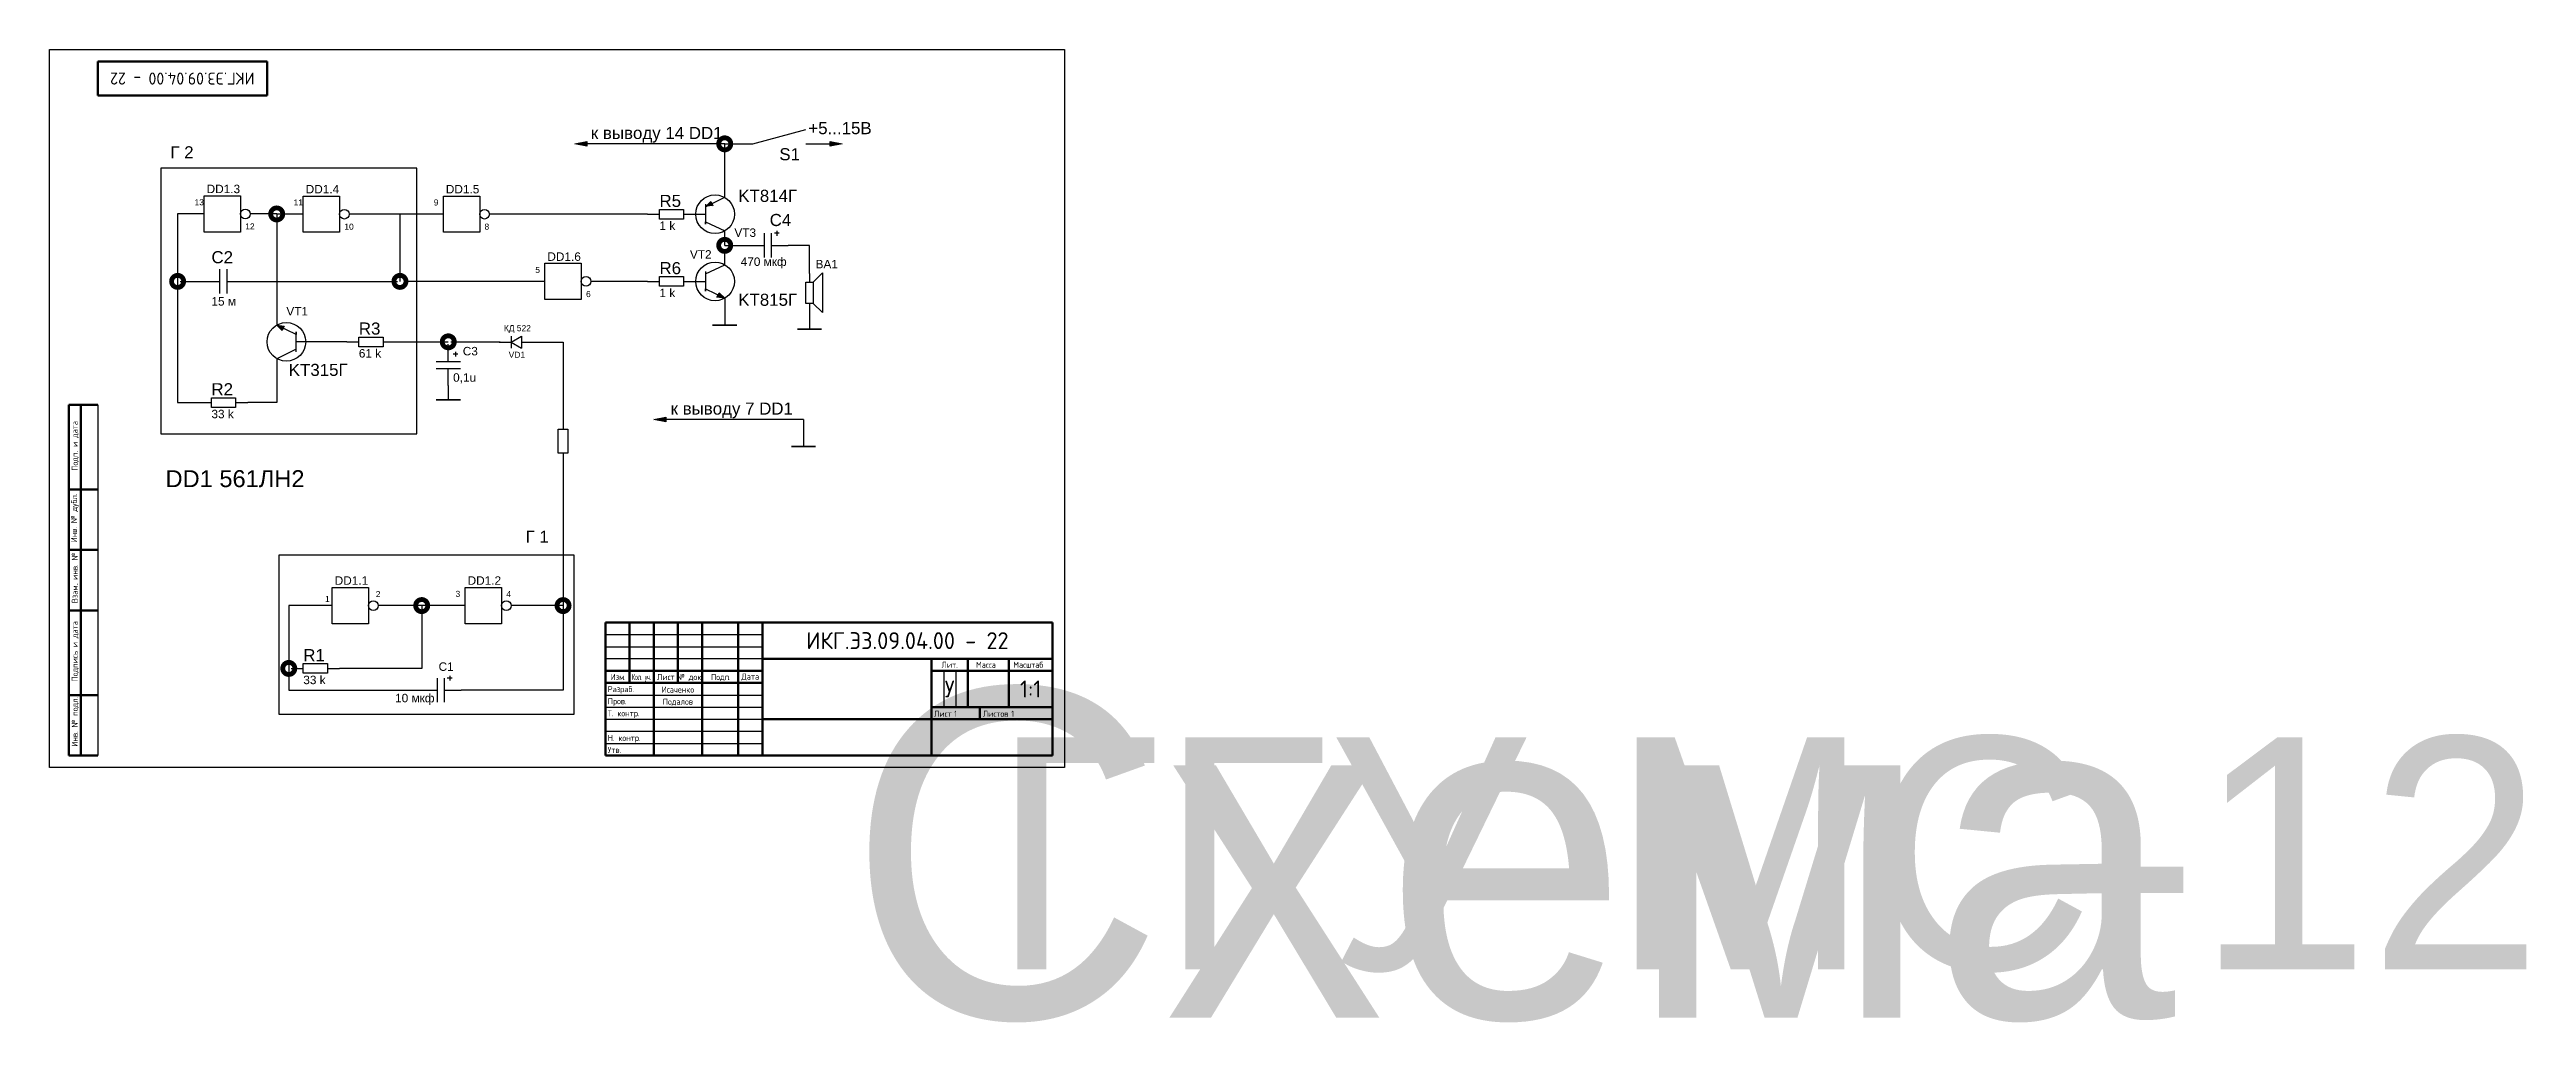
# Model space of a CAD drawing. Header units: millimetres. Extents: x -21 to 1004, y -43 to 359.
import ezdxf
from ezdxf.enums import TextEntityAlignment as Align

# ---------------------------------------------------------------- set-up
doc = ezdxf.new("R2018")
doc.units = ezdxf.units.MM
doc.layers.add('111111', color=7, linetype='Continuous', lineweight=35)
doc.layers.add('Слой1', color=5, linetype='Continuous', lineweight=30)
doc.layers.add('Контур', color=7, linetype='Continuous')
doc.layers.add('форматка', color=7, linetype='Continuous')
doc.styles.add('GOST-2.304_Type-B', font='GOST Common.ttf')
doc.styles.get("Standard").update_dxf_attribs({"font": 'arial.ttf'})

# ---------------------------------------------------------------- blocks, each defined once
blk = doc.blocks.new('ACAD_SPDS_TB_06')
at = {"linetype": 'Continuous', "lineweight": 60}
for p, q in [((-185, 55), (0, 55)), ((-185, 55), (-185, 0)), ((-175, 55), (-175, 30)), ((-165, 55), (-165, 0)), ((-155, 55), (-155, 30)), ((-145, 55), (-145, 0)), ((-130, 55), (-130, 0)), ((-120, 55), (-120, 0)), ((0, 55), (0, 0)), ((-185, 35), (-120, 35)), ((-120, 40), (0, 40)), ((-185, 30), (-120, 30)), ((-120, 15), (0, 15)), ((-185, 0), (0, 0))]:
    blk.add_line(p, q, dxfattribs=at)
at = {"linetype": 'Continuous', "lineweight": 25}
for p, q in [((-185, 50), (-120, 50)), ((-185, 45), (-120, 45)), ((-185, 25), (-120, 25)), ((-185, 20), (-120, 20)), ((-185, 15), (-120, 15)), ((-185, 10), (-120, 10)), ((-185, 5), (-120, 5))]:
    blk.add_line(p, q, dxfattribs=at)
at = {"lineweight": 25}
blk.add_line((-120, 40), (-185, 40), dxfattribs=at)
at = {"lineweight": 60}
for p, q in [((-50, 40), (-50, 0)), ((-50, 35), (0, 35)), ((-35, 40), (-35, 20)), ((-18, 40), (-18, 20)), ((-50, 20), (0, 20)), ((-30, 20), (-30, 15))]:
    blk.add_line(p, q, dxfattribs=at)
for p, q in [((-45, 35), (-45, 20)), ((-40, 35), (-40, 20)), ((-130, 20), (-120, 20))]:
    blk.add_line(p, q)
at = {"style": 'GOST-2.304_Type-B'}
for s, p in [('Изм', (-180, 31.2)), ('Лист', (-160, 31.2)), ('Подп', (-137.5, 31.2)), ('Дата', (-125, 31.4))]:
    blk.add_text(s, height=2.5, dxfattribs=at).set_placement(p, align=Align.CENTER)
for s, p in [('.', (-177.6, 31.2)), ('.', (-134.2, 31.2)), ('Разраб.', (-184, 26.2)), ('Пров.', (-184, 21.2)), ('Т. контр.', (-184, 16.2)), ('Лист', (-49, 16)), ('Листов', (-28.8, 16)), ('Утв.', (-184, 1)), ('Н. контр.', (-184, 6))]:
    blk.add_text(s, height=2.5, dxfattribs=at).set_placement(p)
at = {"style": 'GOST-2.304_Type-B', "width": 0.70447}
blk.add_text('Кол. уч.', height=2.5, dxfattribs=at).set_placement((-174, 31.2), (-166, 31.2), align=Align.FIT)
at = {"style": 'GOST-2.304_Type-B', "width": 0.9}
blk.add_text('№ док.', height=2.5, dxfattribs=at).set_placement((-150, 31.2), align=Align.CENTER)
at = {"linetype": 'Continuous', "char_height": 2.5, "attachment_point": 5, "style": 'GOST-2.304_Type-B'}
for s, insert, width in [('Лит.', (-42.5, 37.5), 14), ('Масса', (-27.5, 37.5), 14), ('Масштаб', (-10, 37.5), 19)]:
    blk.add_mtext(s, dxfattribs=dict(at, insert=insert, width=width))
at = {"style": 'GOST-2.304_Type-B'}
for tag, p, flags in [('ИДЕНТИФИКАТОР_НАДПИСИ', (-185.3, 60.9), 1), ('ЛИСТ', (-40.7, 16), 8), ('ЛИСТОВ', (-17.1, 16), 8)]:
    blk.add_attdef(tag, p, '', height=2.5, dxfattribs=dict(at, flags=flags))
at = {"style": 'GOST-2.304_Type-B', "flags": 8}
for tag, p in [('ИЗМ_4', (-180, 51)), ('ИЗМ_4_КОЛ_УЧ', (-170, 51)), ('ИЗМ_4_ЛИСТ', (-160, 51)), ('ИЗМ_4_N_ДОК', (-150, 51)), ('ИЗМ_4_ДАТА', (-125, 51)), ('ИЗМ_3', (-180, 46)), ('ИЗМ_2', (-180, 41)), ('ИЗМ_3_КОЛ_УЧ', (-170, 46)), ('ИЗМ_2_КОЛ_УЧ', (-170, 41)), ('ИЗМ_3_ЛИСТ', (-160, 46)), ('ИЗМ_2_ЛИСТ', (-160, 41)), ('ИЗМ_3_N_ДОК', (-150, 46)), ('ИЗМ_2_N_ДОК', (-150, 41)), ('ИЗМ_3_ДАТА', (-125, 46)), ('ИЗМ_2_ДАТА', (-125, 41)), ('ИЗМ_1', (-180, 36)), ('ИЗМ_1_КОЛ_УЧ', (-170, 36)), ('ИЗМ_1_ЛИСТ', (-160, 36)), ('ИЗМ_1_N_ДОК', (-150, 36)), ('ИЗМ_1_ДАТА', (-125, 36)), ('РАЗРАБ_ФИО', (-155, 26)), ('ПРОВ_ФИО', (-155, 21)), ('РАЗРАБ_ДАТА', (-125, 26)), ('ПРОВ_ДАТА', (-125, 21)), ('ДОЛЖНОСТЬ_1', (-175, 11)), ('ДОЛЖНОСТЬ_1_ФИО', (-155, 11)), ('ТКОНТР_ФИО', (-155, 16)), ('ДОЛЖНОСТЬ_1_ДАТА', (-125, 11)), ('ТКОНТР_ДАТА', (-125, 16)), ('НКОНТР_ФИО', (-155, 6)), ('УТВ_ФИО', (-155, 1)), ('НКОНТР_ДАТА', (-125, 6)), ('УТВ_ДАТА', (-125, 1))]:
    blk.add_attdef(tag, text='', height=2.5, dxfattribs=at).set_placement(p, align=Align.CENTER)
at = {"style": 'GOST-2.304_Type-B'}
blk.add_attdef('ОБОЗНАЧЕНИЕ_ДОКУМЕНТА', text='', height=5, dxfattribs=at).set_placement((-60, 47.5), align=Align.MIDDLE_CENTER)
at = {"lineweight": 30, "flags": 104}
for tag, p in [('НАИМЕНОВАНИЕ_ДОКУМЕНТА', (-85, 27.5)), ('ОБОЗНАЧЕНИЕ_МАТЕРИАЛА', (-85, 7.5)), ('НАИМЕНОВАНИЕ_ПРЕДПРИЯТИЯ', (-25, 7.5))]:
    blk.add_attdef(tag, text='', height=3.5, dxfattribs=at).set_placement(p, align=Align.MIDDLE_CENTER)
at = {"style": 'GOST-2.304_Type-B', "flags": 8}
for tag, p in [('Л1', (-47.5, 27.5)), ('Л2', (-42.5, 27.5)), ('Л3', (-37.5, 27.5)), ('МАССА', (-26.5, 27.5)), ('МАСШТАБ', (-9, 27.5))]:
    blk.add_attdef(tag, text='', height=2.5, dxfattribs=at).set_placement(p, align=Align.MIDDLE_CENTER)
blk = doc.blocks.new('ACAD_SPDS_TB_14')
at = {"linetype": 'Continuous', "lineweight": 60}
for p, q in [((-12, 145), (0, 145)), ((-12, 145), (-12, 0)), ((-7, 145), (-7, 0)), ((-12, 110), (0, 110)), ((-12, 85), (0, 85)), ((-12, 60), (0, 60)), ((-12, 25), (0, 25)), ((-12, 0), (0, 0))]:
    blk.add_line(p, q, dxfattribs=at)
at = {"linetype": 'Continuous', "lineweight": 30}
blk.add_line((0, 145), (0, 0), dxfattribs=at)
at = {"style": 'GOST-2.304_Type-B'}
for s, p in [('Подп. и дата', (-8.3, 117.8)), ('Инв. № дубл.', (-8.6, 88.1)), ('Взам. инв. №', (-8.3, 63)), ('. ', (-8.3, 70.6)), ('Подпись и дата', (-8.3, 30.6)), ('Инв. № подл.', (-8.3, 3.6))]:
    blk.add_text(s, height=2.5, rotation=90, dxfattribs=at).set_placement(p)
for tag, p in [('ПОДП_ДАТА_2', (-3.5, 127.5)), ('ИНВ_Н_ДУБЛ', (-3.7, 97.5)), ('ВЗАМ_ИНВ_Н', (-3.5, 71.9)), ('ПОДП_ДАТА_1', (-3.5, 42.5)), ('ИНВ_НОМ_ПОДЛ', (-3.5, 12.5))]:
    blk.add_attdef(tag, text='', height=2.5, rotation=90, dxfattribs=at).set_placement(p, align=Align.MIDDLE_CENTER)
at = {"style": 'GOST-2.304_Type-B', "flags": 1}
blk.add_attdef('ИДЕНТИФИКАТОР_НАДПИСИ', (-12.2, -11.4), '', height=2.5, dxfattribs=at)
blk = doc.blocks.new('ACAD_SPDS_TB_08')
at = {"linetype": 'Continuous', "lineweight": 60}
for p, q in [((0, 0), (0, -14)), ((70, 0), (0, 0)), ((70, 0), (70, -14)), ((70, -14), (0, -14))]:
    blk.add_line(p, q, dxfattribs=at)
at = {"style": 'GOST-2.304_Type-B', "flags": 8}
blk.add_attdef('ОБОЗНАЧЕНИЕ_ДОКУМЕНТА', text='', height=5, dxfattribs=at).set_placement((35, -7), align=Align.MIDDLE_CENTER)
at = {"style": 'GOST-2.304_Type-B', "flags": 1}
blk.add_attdef('ИДЕНТИФИКАТОР_НАДПИСИ', (-0.4, -20.9), '', height=2.5, dxfattribs=at)
blk = doc.blocks.new('пресечение')
at = {"layer": 'Контур', "const_width": 5}
blk.add_lwpolyline([(-1, 0, 1), (1, 0, 1), (-1, 0, 1)], format="xyb", dxfattribs=at)
blk = doc.blocks.new('резистор')
at = {"layer": 'Контур'}
for p, q in [((0, 0), (5, 0)), ((5, 2), (15, 2)), ((5, -2), (5, 2)), ((15, 2), (15, -2)), ((15, 0), (20, 0)), ((15, -2), (5, -2))]:
    blk.add_line(p, q, dxfattribs=at)
blk = doc.blocks.new('диод')
for p, q in [((5.7, 0), (0, 0)), ((10, 0), (5.7, 2.5)), ((5.7, -2.5), (5.7, 2.5)), ((10, 0), (5.7, -2.5)), ((10, -2.5), (10, 2.5)), ((15, 0), (10, 0))]:
    blk.add_line(p, q)

msp = doc.modelspace()

# ---------------------------------------------------------------- hatches: boundary and pattern name
h = msp.add_hatch(color=256)
h.dxf.hatch_style = 1
h.paths.add_polyline_path([(201.4, 319), (201.4, 321), (196.4, 320)])
h = msp.add_hatch(color=256)
h.dxf.hatch_style = 1
h.paths.add_polyline_path([(302, 321), (302, 319), (307, 320)])
h = msp.add_hatch(color=256)
h.dxf.hatch_style = 1
h.paths.add_polyline_path([(253.5, 294.4), (253.1, 295.3), (252.6, 296.2), (250.4, 294)])
h = msp.add_hatch(color=256)
h.dxf.hatch_style = 1
h.paths.add_polyline_path([(256.1, 258.4), (255.7, 257.5), (255.2, 256.6), (258.4, 256.1)])
h = msp.add_hatch(color=256)
h.dxf.hatch_style = 1
h.paths.add_polyline_path([(75.2, 242.8), (75.7, 243.7), (76.1, 244.6), (73, 245)])
h = msp.add_hatch(color=256)
h.dxf.hatch_style = 1
h.paths.add_polyline_path([(234, 205), (234, 207), (229, 206)])

# ---------------------------------------------------------------- linework, layer by layer
for p, q in [((196.4, 320), (201.4, 321)), ((201.4, 319), (196.4, 320)), ((201.4, 321), (201.4, 319)), ((258.4, 320), (201.4, 320)), ((258.4, 297.9), (258.4, 320)), ((258.4, 320), (270, 320)), ((270, 320), (292, 326)), ((292, 320), (302, 320)), ((302, 319), (302, 321)), ((302, 321), (307, 320)), ((307, 320), (302, 319)), ((43, 283.5), (43, 298.5)), ((43, 298.5), (58, 298.5)), ((58, 298.5), (58, 283.5)), ((84, 283.4), (84, 298.4)), ((84, 298.4), (99, 298.4)), ((99, 298.4), (99, 283.4)), ((142, 283.4), (142, 298.4)), ((142, 298.4), (157, 298.4)), ((157, 298.4), (157, 283.4)), ((250.4, 294), (258.4, 297.9)), ((43, 291), (32, 291)), ((32, 291), (32, 263.1)), ((73, 291), (62, 291)), ((73, 291), (73, 245)), ((84, 290.9), (73, 290.9)), ((124, 290.9), (103, 290.9)), ((142, 290.9), (124, 290.9)), ((124, 290.9), (124, 263.1)), ((226.4, 290.9), (161, 290.9)), ((246.4, 290.9), (250.4, 290.9)), ((250.4, 294), (252.6, 296.2)), ((250.4, 295), (250.4, 286.8)), ((250.4, 295), (250.4, 294)), ((250.4, 286.8), (250.4, 287.8)), ((250.4, 287.8), (258.4, 284)), ((252.6, 296.2), (253.1, 295.3)), ((253.1, 295.3), (253.5, 294.4)), ((58, 283.5), (43, 283.5)), ((99, 283.4), (84, 283.4)), ((157, 283.4), (142, 283.4)), ((258.4, 278), (258.4, 284)), ((258.4, 278), (274.7, 278)), ((274.7, 283), (274.7, 273)), ((277.6, 283), (277.6, 273)), ((277.6, 278), (284.7, 278)), ((280.9, 283), (279, 283)), ((280, 284), (280, 282)), ((293.5, 278), (284.7, 278)), ((293.5, 266.3), (293.5, 278)), ((49.4, 268.1), (49.4, 258.1)), ((52.3, 268.1), (52.3, 258.1)), ((184, 255.6), (184, 270.6)), ((184, 270.6), (199, 270.6)), ((199, 270.6), (199, 255.6)), ((250.4, 266.2), (258.4, 270)), ((250.4, 267.2), (250.4, 259)), ((250.4, 267.2), (250.4, 266.2)), ((258.4, 270), (258.4, 276)), ((295, 262.8), (298.8, 266.6)), ((298.8, 266.6), (298.8, 250.2)), ((32, 263.1), (32, 213)), ((33, 263.1), (49.4, 263.1)), ((52.3, 263.1), (59.4, 263.1)), ((59.4, 263.1), (123, 263.1)), ((184, 263.1), (126, 263.1)), ((226.4, 263.1), (203, 263.1)), ((246.4, 263.1), (250.4, 263.1)), ((250.4, 259), (250.4, 260)), ((250.4, 260), (258.4, 256.1)), ((255.2, 256.6), (255.7, 257.5)), ((258.4, 256.1), (255.2, 256.6)), ((255.7, 257.5), (256.1, 258.4)), ((258.4, 256.1), (256.1, 258.4)), ((292, 262.8), (295, 262.8)), ((292, 254), (292, 262.8)), ((293.5, 266.3), (293.5, 262.8)), ((295, 262.8), (295, 254)), ((199, 255.6), (184, 255.6)), ((258.4, 256.1), (258.4, 245)), ((295, 254), (292, 254)), ((293.5, 254), (293.5, 243.4)), ((298.8, 250.2), (295, 254)), ((81, 241.2), (73, 245)), ((73, 245), (75.2, 242.8)), ((73, 245), (76.1, 244.6)), ((75.7, 243.7), (75.2, 242.8)), ((76.1, 244.6), (75.7, 243.7)), ((81, 234), (81, 242.2)), ((81, 242.2), (81, 241.2)), ((85, 238.1), (81, 238.1)), ((102, 238.1), (85, 238.1)), ((122, 238.1), (144, 238.1)), ((144, 230), (144, 237.1)), ((165.5, 238), (145, 238)), ((165.5, 238), (161.2, 238)), ((180, 238), (191.5, 238)), ((191.5, 238), (191.5, 207)), ((81, 235), (73, 231.1)), ((73, 231.1), (73, 213)), ((81, 234), (81, 235)), ((139, 230), (149, 230)), ((139, 227.1), (149, 227.1)), ((144, 220), (144, 227.1)), ((147.9, 233), (146, 233)), ((147, 233.9), (147, 232)), ((144, 220), (144, 214.1)), ((32, 213), (41, 213)), ((73, 213), (61, 213)), ((229, 206), (234, 207)), ((234, 205), (229, 206)), ((234, 207), (234, 205)), ((291, 206), (234, 206)), ((291, 206), (291, 194.8)), ((191.5, 187), (191.5, 129)), ((96, 121.5), (96, 136.5)), ((96, 136.5), (111, 136.5)), ((111, 136.5), (111, 121.5)), ((151, 121.5), (151, 136.5)), ((151, 136.5), (166, 136.5)), ((166, 136.5), (166, 121.5)), ((96, 129), (78, 129)), ((78, 129), (78, 103)), ((133, 129), (115, 129)), ((151, 129), (133, 129)), ((133, 129), (133, 103)), ((191.5, 129), (170, 129)), ((191.5, 129), (191.5, 94)), ((111, 121.5), (96, 121.5)), ((166, 121.5), (151, 121.5)), ((78, 103), (78, 94)), ((133, 103), (99, 103)), ((78, 94), (123, 94)), ((78, 94), (78, 94)), ((123, 94), (139.4, 94)), ((139.4, 99), (139.4, 89)), ((142.3, 99), (142.3, 89)), ((142.3, 94), (149.4, 94)), ((145.6, 99), (143.6, 99)), ((144.6, 100), (144.6, 98)), ((158.1, 94), (149.4, 94)), ((191.5, 94), (158.1, 94))]:
    msp.add_line(p, q)
msp.add_lwpolyline([(-21, 62), (-21, 359), (399, 359), (399, 62), (-21, 62)])
for centre, radius in [((254.4, 290.9), 8), ((60, 291), 2), ((101, 290.9), 2), ((159, 290.9), 2), ((254.4, 263.1), 8), ((201, 263.1), 2), ((77, 238.1), 8), ((113, 129), 2), ((168, 129), 2)]:
    msp.add_circle(centre, radius)
at = {"layer": '111111'}
for p, q in [((253.4, 245), (263.4, 245)), ((288.5, 243.4), (298.5, 243.4)), ((139, 214.1), (149, 214.1)), ((286, 194.8), (296, 194.8))]:
    msp.add_line(p, q, dxfattribs=at)
at = {"layer": 'Слой1'}
for p, q in [((131, 310), (25, 310)), ((25, 310), (25, 200)), ((131, 263.1), (131, 310)), ((131, 200), (131, 263.1)), ((25, 200), (131, 200)), ((74, 84), (74, 150)), ((74, 150), (196, 150)), ((196, 150), (196, 84)), ((196, 84), (74, 84))]:
    msp.add_line(p, q, dxfattribs=at)

# ---------------------------------------------------------------- block references
msp.add_blockref('ACAD_SPDS_TB_14', (-1, 67))
at = {"layer": 'Контур'}
for name, p in [('пресечение', (258.4, 320)), ('пресечение', (73, 291)), ('резистор', (226.4, 290.9)), ('пресечение', (258.4, 278)), ('пресечение', (32, 263.1)), ('пресечение', (124, 263.1)), ('резистор', (226.4, 263.1)), ('резистор', (102, 238.1)), ('пресечение', (144, 238.1)), ('резистор', (41, 213)), ('пресечение', (133, 129)), ('пресечение', (191.5, 129)), ('пресечение', (78, 103)), ('резистор', (79, 103))]:
    msp.add_blockref(name, p, dxfattribs=at)
for name, p, rotation in [('диод', (180, 238), 180), ('резистор', (191.5, 207), 270)]:
    msp.add_blockref(name, p, dxfattribs=dict(at, rotation=rotation))
at = {"layer": 'форматка'}
ref = msp.add_blockref('ACAD_SPDS_TB_08', (-1, 354), dxfattribs=at)
ref.add_attrib('ОБОЗНАЧЕНИЕ_ДОКУМЕНТА', 'ИКГ.ЭЗ.09.04.00 - 22', dxfattribs={"layer": '0', "height": 5, "style": 'GOST-2.304_Type-B', "text_generation_flag": 6}).set_placement((34, 347), align=Align.MIDDLE_CENTER)
ref = msp.add_blockref('ACAD_SPDS_TB_06', (394, 67), dxfattribs=at)
lines = msp.add_mtext('Схема', dxfattribs={"layer": '0', "insert": (309, 94.5), "char_height": 136, "attachment_point": 1})
ref.add_attrib('НАИМЕНОВАНИЕ_ДОКУМЕНТА', '', (309, 94.5), dxfattribs={"flags": 104}).embed_mtext(lines)
lines = msp.add_mtext('ГГУ МС-12', dxfattribs={"layer": '0', "insert": (369, 74.5), "char_height": 96, "attachment_point": 1})
ref.add_attrib('НАИМЕНОВАНИЕ_ПРЕДПРИЯТИЯ', '', (369, 74.5), dxfattribs={"flags": 104}).embed_mtext(lines)
ref.add_attrib('ОБОЗНАЧЕНИЕ_ДОКУМЕНТА', 'ИКГ.ЭЗ.09.04.00 - 22', dxfattribs={"layer": '0', "height": 7, "style": 'GOST-2.304_Type-B'}).set_placement((334, 114.5), align=Align.MIDDLE_CENTER)
ref.add_attrib('ЛИСТ', '1', (353.3, 83), dxfattribs={"layer": '0', "height": 2.5, "style": 'GOST-2.304_Type-B'})
ref.add_attrib('ЛИСТОВ', '1', (376.9, 83), dxfattribs={"layer": '0', "height": 2.5, "style": 'GOST-2.304_Type-B'})
ref.add_attrib('МАСШТАБ', '1:1', dxfattribs={"layer": '0', "height": 7, "style": 'GOST-2.304_Type-B'}).set_placement((385, 94.5), align=Align.MIDDLE_CENTER)
ref.add_attrib('РАЗРАБ_ФИО', 'Исаченко', dxfattribs={"layer": '0', "height": 2.5, "style": 'GOST-2.304_Type-B'}).set_placement((239, 93), align=Align.CENTER)
ref.add_attrib('ПРОВ_ФИО', 'Подалов', dxfattribs={"layer": '0', "height": 2.5, "style": 'GOST-2.304_Type-B'}).set_placement((239, 88), align=Align.CENTER)
ref.add_attrib('Л2', 'У', dxfattribs={"layer": '0', "height": 7, "style": 'GOST-2.304_Type-B'}).set_placement((351.5, 94.5), align=Align.MIDDLE_CENTER)

# ---------------------------------------------------------------- texts
at = {"attachment_point": 1}
for s, width, insert, char_height in [('+5...15В', 21, (293, 329), 5), ('Г 2', 49, (29, 319), 5), ('к выводу 14 DD1', 72, (203, 327), 5), ('S1', 7, (281, 318.2), 5), ('DD1.3', 27, (44, 303.1), 3.5), ('DD1.4', 27, (85, 303), 3.5), ('DD1.5', 27, (143, 303), 3.5), ('R5', 8, (231.4, 298.9), 5), ('KT814Г', 19, (264, 301), 5), ('13', 7, (39, 297.1), 2.5), ('12', 10, (60, 287.1), 2.5), ('11', 7, (80, 297), 2.5), ('10', 10, (101, 287), 2.5), ('9', 7, (138, 297), 2.5), ('8', 10, (159, 287), 2.5), ('1 k', 12, (231.4, 287.9), 3.5), ('С4', 10, (277, 291), 5), ('VT3', 19, (262.4, 285), 3.5), ('С2', 10, (46, 275.6), 5), ('5', 7, (180, 269.1), 2.5), ('DD1.6', 27, (185, 275.1), 3.5), ('R6', 8, (231.4, 271.1), 5), ('VT2', 19, (244, 276), 3.5), ('470 мкф', 22, (265, 273), 3.5), ('BA1', 6, (296, 272), 3.5), ('15 м', 22, (46, 256.6), 3.5), ('6', 10, (201, 259.1), 2.5), ('1 k', 12, (231.4, 260.1), 3.5), ('KT815Г', 19, (264, 258), 5), ('VT1', 19, (77, 252.5), 3.5), ('R3', 8, (107, 246.1), 5), ('С3', 6, (150, 236), 3.5), ('КД 522', 22, (167, 245), 2.5), ('KT315Г', 19, (78, 229), 5), ('61 k', 12, (107, 235.1), 3.5), ('VD1', 17, (169, 234), 2.5), ('R2', 8, (46, 221), 5), ('0,1u', 7, (146, 225.1), 3.5), ('33 k', 12, (46, 210), 3.5), ('к выводу 7 DD1', 72, (236, 213), 5), ('DD1 561ЛН2', 119, (27, 185), 7), ('Г 1', 49, (176, 160), 5), ('DD1.1', 27, (97, 141.1), 3.5), ('2', 10, (114, 135), 2.5), ('3', 7, (147, 135.1), 2.5), ('DD1.2', 27, (152, 141.1), 3.5), ('4', 10, (168, 135), 2.5), ('1', 10, (93, 133), 2.5), ('R1', 8, (84, 111), 5), ('С1', 6, (140, 105.5), 3.5), ('33 k', 12, (84, 100), 3.5), ('10 мкф', 22, (122, 92.5), 3.5)]:
    msp.add_mtext_dynamic_manual_height_columns(s, width=width, gutter_width=25, heights=[0], dxfattribs=dict(at, insert=insert, char_height=char_height))

doc.saveas('drawing.dxf')
